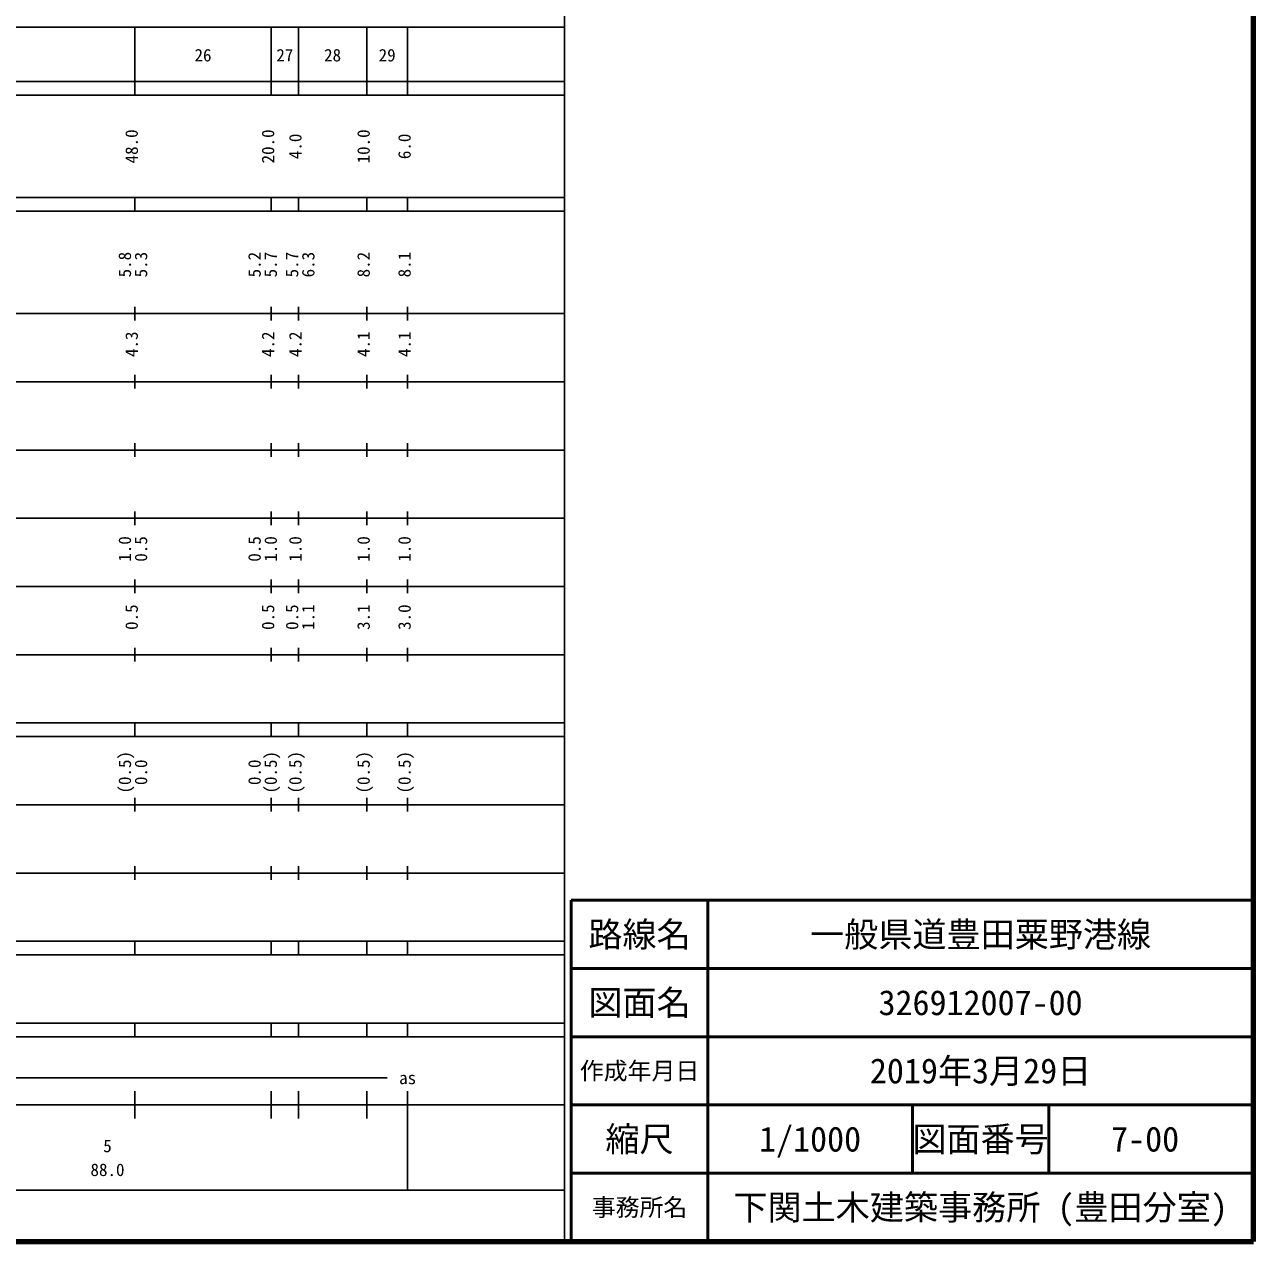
# Model space of a CAD drawing. Units: millimetres on the paper, enlarged 1000 times. Extents: x 40000 to 680000, y 20000 to 380000.
# Drawn here: x 499843 to 680000, y 20000 to 198357 of the extents above; entities that cross this region are included whole.
import ezdxf
from ezdxf.enums import TextEntityAlignment as Align

# ---------------------------------------------------------------- set-up
doc = ezdxf.new("R2010")
doc.units = ezdxf.units.MM
doc.header["$LTSCALE"] = 1000
for name, color, linetype, lineweight in [('M-TTL', 2, 'Continuous', 140), ('M-TTL-BAND', 7, 'Continuous', 25), ('M-TTL-FRAM', 2, 'Continuous', 50), ('M-TTL-LINE', 7, 'Continuous', 50), ('M-TTL-TXT', 7, 'Continuous', 50)]:
    doc.layers.add(name, color=color, linetype=linetype, lineweight=lineweight)
doc.styles.add('ＭＳ ゴシック', font='')
doc.styles.get('ＭＳ ゴシック').set_extended_font_data('MS Gothic')

msp = doc.modelspace()

# ---------------------------------------------------------------- linework, layer by layer
at = {"layer": 'M-TTL'}
for p, q in [((680000, 20000), (680000, 380000)), ((40000, 20000), (680000, 20000))]:
    msp.add_line(p, q, dxfattribs=at)
at = {"layer": 'M-TTL-BAND'}
for p, q in [((579000, 20000), (579000, 370000)), ((68000, 198000), (579000, 198000)), ((516000, 188000), (516000, 198000)), ((536000, 188000), (536000, 198000)), ((540000, 188000), (540000, 198000)), ((550000, 188000), (550000, 198000)), ((556000, 188000), (556000, 198000)), ((40000, 190000), (579000, 190000)), ((40000, 188000), (579000, 188000)), ((40000, 173000), (579000, 173000)), ((516000, 171000), (516000, 173000)), ((536000, 171000), (536000, 173000)), ((540000, 171000), (540000, 173000)), ((550000, 171000), (550000, 173000)), ((556000, 171000), (556000, 173000)), ((40000, 171000), (579000, 171000)), ((516000, 155000), (516000, 157000)), ((536000, 155000), (536000, 157000)), ((540000, 155000), (540000, 157000)), ((550000, 155000), (550000, 157000)), ((556000, 155000), (556000, 157000)), ((40000, 156000), (579000, 156000)), ((46000, 146000), (579000, 146000)), ((516000, 145000), (516000, 147000)), ((536000, 145000), (536000, 147000)), ((540000, 145000), (540000, 147000)), ((550000, 145000), (550000, 147000)), ((556000, 145000), (556000, 147000)), ((516000, 135000), (516000, 137000)), ((536000, 135000), (536000, 137000)), ((540000, 135000), (540000, 137000)), ((550000, 135000), (550000, 137000)), ((556000, 135000), (556000, 137000)), ((52000, 136000), (579000, 136000)), ((516000, 125000), (516000, 127000)), ((536000, 125000), (536000, 127000)), ((540000, 125000), (540000, 127000)), ((550000, 125000), (550000, 127000)), ((556000, 125000), (556000, 127000)), ((46000, 126000), (579000, 126000)), ((52000, 116000), (579000, 116000)), ((516000, 115000), (516000, 117000)), ((536000, 115000), (536000, 117000)), ((540000, 115000), (540000, 117000)), ((550000, 115000), (550000, 117000)), ((556000, 115000), (556000, 117000)), ((516000, 105000), (516000, 107000)), ((536000, 105000), (536000, 107000)), ((540000, 105000), (540000, 107000)), ((550000, 105000), (550000, 107000)), ((556000, 105000), (556000, 107000)), ((46000, 106000), (579000, 106000)), ((40000, 96000), (579000, 96000)), ((516000, 94000), (516000, 96000)), ((536000, 94000), (536000, 96000)), ((540000, 94000), (540000, 96000)), ((550000, 94000), (550000, 96000)), ((556000, 94000), (556000, 96000)), ((40000, 94000), (579000, 94000)), ((516000, 83000), (516000, 85000)), ((536000, 83000), (536000, 85000)), ((540000, 83000), (540000, 85000)), ((550000, 83000), (550000, 85000)), ((556000, 83000), (556000, 85000)), ((49000, 84000), (579000, 84000)), ((40000, 74000), (579000, 74000)), ((516000, 73000), (516000, 75000)), ((536000, 73000), (536000, 75000)), ((540000, 73000), (540000, 75000)), ((550000, 73000), (550000, 75000)), ((556000, 73000), (556000, 75000)), ((40000, 64000), (579000, 64000)), ((516000, 62000), (516000, 64000)), ((536000, 62000), (536000, 64000)), ((540000, 62000), (540000, 64000)), ((550000, 62000), (550000, 64000)), ((556000, 62000), (556000, 64000)), ((40000, 62000), (579000, 62000)), ((40000, 52000), (579000, 52000)), ((516000, 50000), (516000, 52000)), ((536000, 50000), (536000, 52000)), ((540000, 50000), (540000, 52000)), ((550000, 50000), (550000, 52000)), ((556000, 50000), (556000, 52000)), ((40000, 50000), (579000, 50000)), ((71000, 44000), (553000, 44000)), ((516000, 38000), (516000, 42000)), ((536000, 38000), (536000, 42000)), ((540000, 38000), (540000, 42000)), ((550000, 38000), (550000, 42000)), ((556000, 27500), (556000, 42000)), ((40000, 40000), (579000, 40000)), ((68000, 27500), (579000, 27500))]:
    msp.add_line(p, q, dxfattribs=at)
at = {"layer": 'M-TTL-FRAM'}
for p, q in [((680000, 70000), (580000, 70000)), ((580000, 70000), (580000, 20000))]:
    msp.add_line(p, q, dxfattribs=at)
at = {"layer": 'M-TTL-LINE'}
for p, q in [((600000, 70000), (600000, 20000)), ((680000, 60000), (580000, 60000)), ((680000, 50000), (580000, 50000)), ((680000, 40000), (580000, 40000)), ((630000, 40000), (630000, 30000)), ((650000, 40000), (650000, 30000)), ((680000, 30000), (580000, 30000))]:
    msp.add_line(p, q, dxfattribs=at)

# ---------------------------------------------------------------- texts
at = {"layer": 'M-TTL-BAND', "style": 'ＭＳ ゴシック'}
for s, p in [('26', (526000, 192405)), ('27', (538000, 192405)), ('28', (545000, 192405)), ('29', (553000, 192405)), ('as', (556000, 42500)), ('5', (512000, 32523)), ('88.0', (512000, 29033))]:
    msp.add_text(s, height=1833, dxfattribs=at).set_placement(p, align=Align.BOTTOM_CENTER)
for s, p in [('48.0', (517000, 180500)), ('20.0', (537000, 180500)), ('4.0', (541000, 180500)), ('10.0', (551000, 180500)), ('6.0', (557000, 180500)), ('5.8', (516000, 163174)), ('5.3', (518370, 163174)), ('5.2', (535014, 163174)), ('5.7', (537384, 163174)), ('5.7', (540521, 163174)), ('6.3', (542891, 163174)), ('8.2', (551000, 163174)), ('8.1', (557000, 163174)), ('4.3', (517000, 151500)), ('4.2', (537000, 151500)), ('4.2', (541000, 151500)), ('4.1', (551000, 151500)), ('4.1', (557000, 151500)), ('1.0', (516000, 121500)), ('0.5', (518370, 121500)), ('0.5', (535014, 121500)), ('1.0', (537384, 121500)), ('1.0', (541000, 121500)), ('1.0', (551000, 121500)), ('1.0', (557000, 121500)), ('0.5', (517000, 111500)), ('0.5', (537000, 111500)), ('0.5', (540521, 111500)), ('1.1', (542891, 111500)), ('3.1', (551000, 111500)), ('3.0', (557000, 111500)), ('(0.5)', (516000, 88764)), ('0.0', (518370, 88764)), ('0.0', (535014, 88764)), ('(0.5)', (537384, 88764)), ('(0.5)', (541000, 88764)), ('(0.5)', (551000, 88764)), ('(0.5)', (557000, 88764))]:
    msp.add_text(s, height=1833, rotation=90, dxfattribs=at).set_placement(p, align=Align.BOTTOM_CENTER)
at = {"layer": 'M-TTL-TXT', "style": 'ＭＳ ゴシック'}
for s, height, p in [('路線名', 3666, (590000, 65000)), ('路線名', 3666, (590000, 65000)), ('一般県道豊田粟野港線', 3666, (640000, 65000)), ('図面名', 3666, (590000, 55000)), ('図面名', 3666, (590000, 55000)), ('326912007-00', 3666, (640000, 55000)), ('2019年3月29日', 3666, (640000, 45000)), ('作成年月日', 2566, (590000, 45000)), ('作成年月日', 2566, (590000, 45000)), ('縮尺', 3666, (590000, 35000)), ('縮尺', 3666, (590000, 35000)), ('1/1000', 3666, (615000, 35000)), ('図面番号', 3666, (640000, 35000)), ('図面番号', 3666, (640000, 35000)), ('7-00', 3666, (664125, 35000)), ('下関土木建築事務所 (豊田分室)', 3666, (640000, 25000)), ('事務所名', 2566, (590000, 25000)), ('事務所名', 2566, (590000, 25000))]:
    msp.add_text(s, height=height, dxfattribs=at).set_placement(p, align=Align.MIDDLE_CENTER)

doc.saveas('drawing.dxf')
